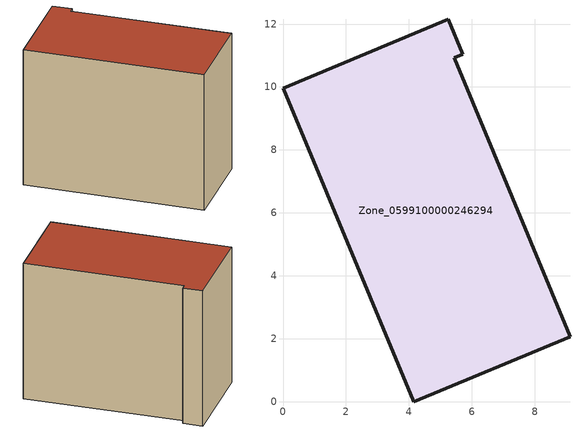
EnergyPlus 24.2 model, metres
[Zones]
Zone_0599100000246294
 floor ground (C_G): 0,9.96 5.25,12.15 5.71,11.04 5.44,10.92 9.12,2.07 4.15,0 z3.61
 wall outside (C_F): 4.15,0 9.12,2.07 5.44,10.92 5.71,11.04 5.25,12.15 0,9.96 4.15,0 z3.61:12.28
 roof outside (C_R): 5.25,12.15 0,9.96 4.15,0 9.12,2.07 5.44,10.92 5.71,11.04 z12.28
[BUILDING]
Pand.0599100000246294: North Axis=0; Terrain=City; Loads Convergence Tolerance Value=0.04; Temperature Convergence Tolerance Value=0.4; Solar Distribution=FullExterior; Maximum Number of Warmup Days=25; Minimum Number of Warmup Days=1
[Site:Location]
Rotterdam.The.Hague.AP_ZH_NLD Design_Conditions: Latitude=51.96; Longitude=4.45; Time Zone=1; Elevation=-4.5
[SITE:GROUNDTEMPERATURE:BUILDINGSURFACE]
18, 18, 18, 18, 18, 18, 18, 18, 18, 18, 18, 18
[MATERIAL] Thermal Absorptance=0.9; Solar Absorptance=0.7; Visible Absorptance=0.7
Name | Roughness | Thickness | Conductivity | Density | Specific Heat
G.TI.1975-1991 | MediumSmooth | 0.15 | 0.288461 | 540 | 1210
F.TI.1975-1991 | Rough | 0.3 | 0.230769 | 1920 | 840
R.TI.1975-1991 | MediumRough | 0.2 | 0.153846 | 1500 | 1000
[CONSTRUCTION]
C_G: G.TI.1975-1991
C_F: F.TI.1975-1991
C_R: R.TI.1975-1991
[ZONE]
Zone_0599100000246294: Type=1; Multiplier=1; Ceiling Height=Autocalculate; Volume=Autocalculate; Floor Area=autocalculate; Part of Total Floor Area=Yes
[ZONEINFILTRATION:DESIGNFLOWRATE]
Infil_Zone_0599100000246294: Zone or ZoneList or Space or SpaceList=Zone_0599100000246294; Schedule=AlwaysOn; Design Flow Rate Calculation Method=Flow/Area; Flow Rate per Floor Area=0.003; Constant Term Coefficient=1; Temperature Term Coefficient=0; Velocity Term Coefficient=0; Velocity Squared Term Coefficient=0
[HVACTEMPLATE:ZONE:IDEALLOADSAIRSYSTEM]
Zone_0599100000246294: Maximum Heating Supply Air Temperature=50; Minimum Cooling Supply Air Temperature=13; Maximum Heating Supply Air Humidity Ratio=0.0156; Minimum Cooling Supply Air Humidity Ratio=0.0077; Heating Limit=NoLimit; Cooling Limit=NoLimit; Dehumidification Control Type=ConstantSensibleHeatRatio; Cooling Sensible Heat Ratio=0.7; Dehumidification Setpoint=60; Humidification Control Type=None; Humidification Setpoint=30; Outdoor Air Method=None; Outdoor Air Flow Rate per Person=0.00944; Outdoor Air Flow Rate per Zone Floor Area=0; Outdoor Air Flow Rate per Zone=0; Demand Controlled Ventilation Type=None; Outdoor Air Economizer Type=NoEconomizer; Heat Recovery Type=None; Sensible Heat Recovery Effectiveness=0.7; Latent Heat Recovery Effectiveness=0.65
[ZONECONTROL:THERMOSTAT]
ThermostatControl_Zone_0599100000246294: Zone or ZoneList=Zone_0599100000246294; Control Type Schedule=DualSetpointControlType; Control 1=Thermostat_Zone_0599100000246294; Temperature Difference Between Cutout And Setpoint=0
[THERMOSTATSETPOINT:DUALSETPOINT]
Thermostat_Zone_0599100000246294: Heating Setpoint Temperature Schedule=HeatingSetpoint_Zone_0599100000246294; Cooling Setpoint Temperature Schedule=CoolingSetpoint_Zone_0599100000246294
[SCHEDULE:COMPACT]
HeatingSetpoint_Zone_0599100000246294: Through: 12/31, For: AllDays, Until: 24:00, 21
CoolingSetpoint_Zone_0599100000246294: Through: 12/31, For: AllDays, Until: 24:00, 24
DualSetpointControlType: Through: 12/31, For: AllDays, Until: 24:00, 4
AlwaysOn: Through: 12/31, For: AllDays, Until: 24:00, 1
